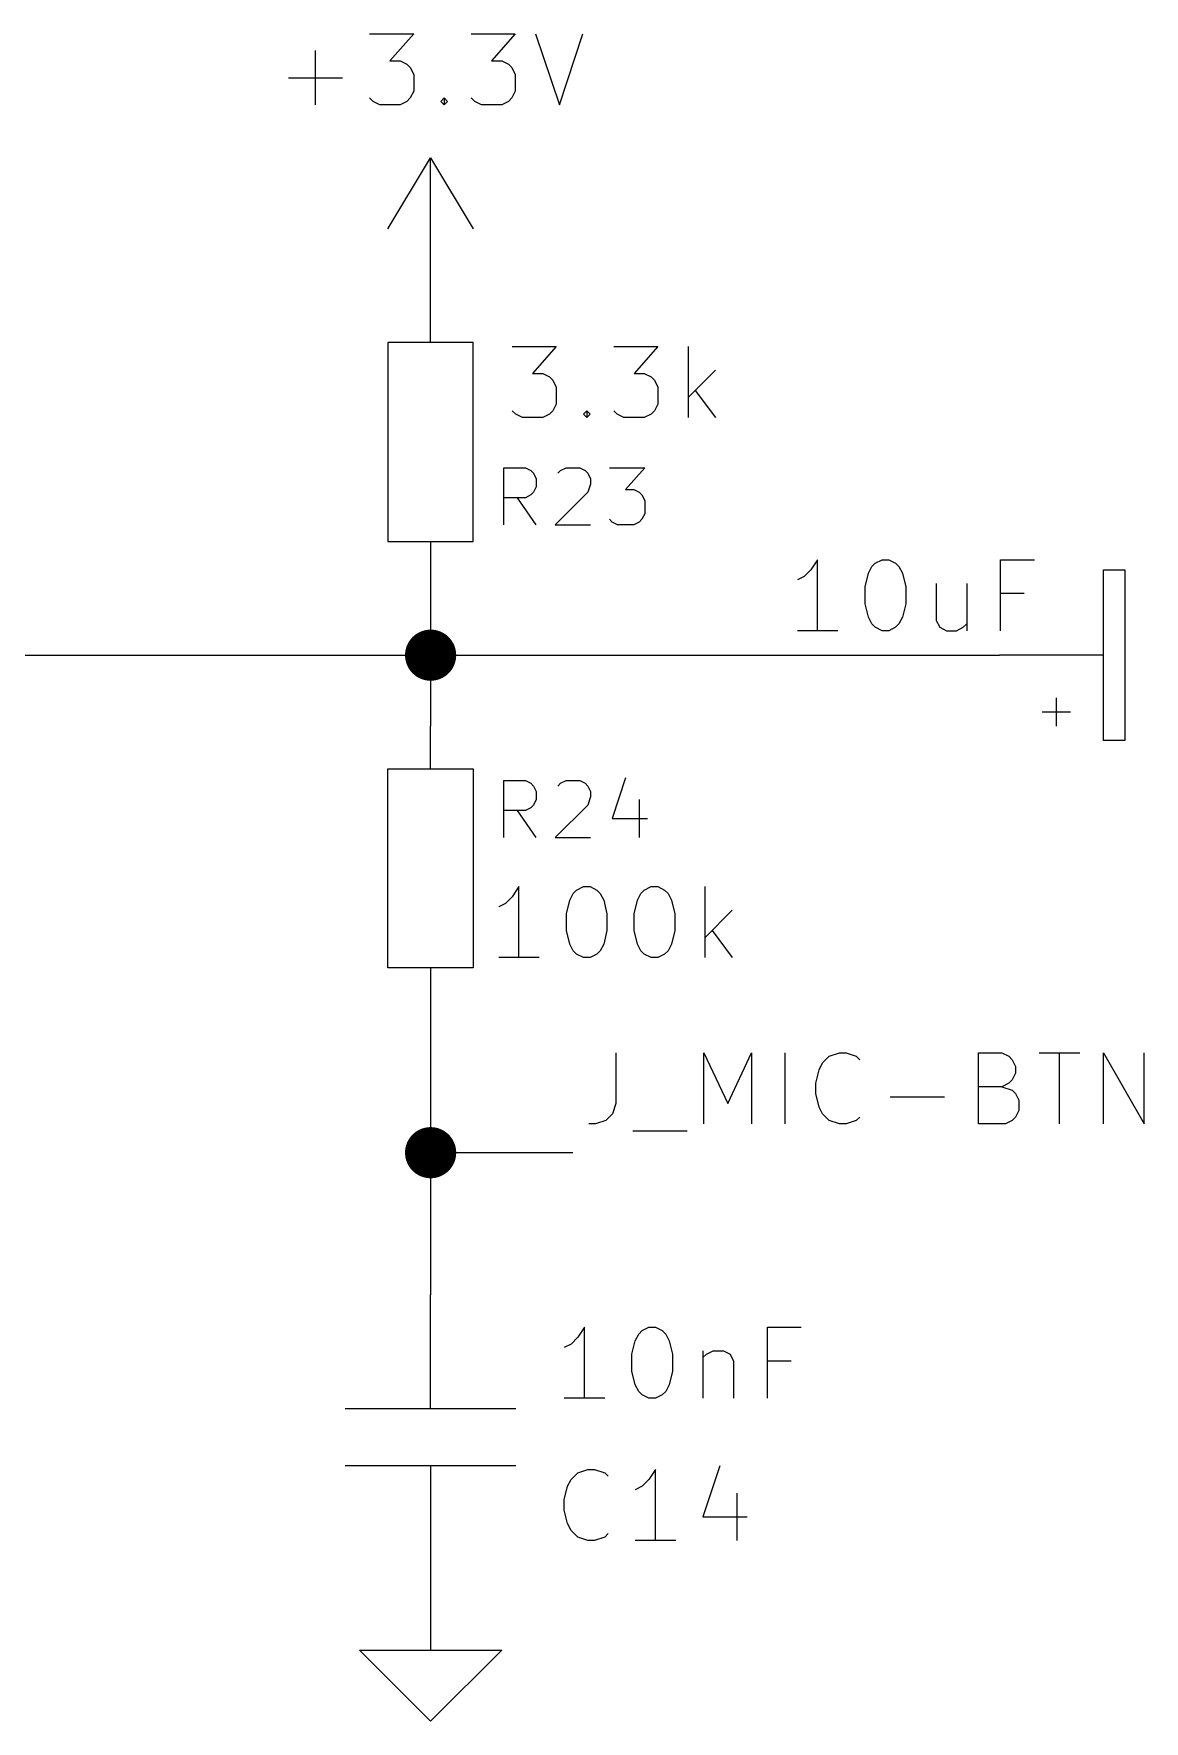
# Model space of a CAD drawing. Header units: inches. Extents: x 0.4 to 16.1, y -11.3 to -0.4.
# Drawn here: x 8.771 to 9.552, y -9.75 to -8.563 of the extents above; entities that cross this region are included whole.
import ezdxf

# ---------------------------------------------------------------- set-up
doc = ezdxf.new("R2010")
doc.units = ezdxf.units.IN
doc.header["$MEASUREMENT"] = 0
for name, color, linetype in [('GREENSIXTYFIVE', 129, 'CONTINUOUS'), ('LIGHTGREEN', 92, 'CONTINUOUS'), ('RED', 14, 'CONTINUOUS'), ('REDSIX', 19, 'CONTINUOUS')]:
    doc.layers.add(name, color=color, linetype=linetype)

msp = doc.modelspace()

# ---------------------------------------------------------------- linework, layer by layer
at = {"layer": 'GREENSIXTYFIVE', "linetype": 'CONTINUOUS'}
for p, q in [((9.0071, -8.5628), (9.0381, -8.5628)), ((9.0071, -8.5628), (9.0381, -8.5628)), ((9.0381, -8.5628), (9.0214, -8.5819)), ((9.0381, -8.5628), (9.0214, -8.5819)), ((9.0786, -8.5628), (9.1095, -8.5628)), ((9.0786, -8.5628), (9.1095, -8.5628)), ((9.1095, -8.5628), (9.0929, -8.5819)), ((9.1095, -8.5628), (9.0929, -8.5819)), ((9.1238, -8.5628), (9.1405, -8.6128)), ((9.1238, -8.5628), (9.1405, -8.6128)), ((9.1405, -8.6128), (9.1571, -8.5628)), ((9.1405, -8.6128), (9.1571, -8.5628)), ((8.969, -8.6128), (8.969, -8.5747)), ((8.969, -8.6128), (8.969, -8.5747)), ((9.0214, -8.5819), (9.0286, -8.5819)), ((9.0214, -8.5819), (9.0286, -8.5819)), ((9.0286, -8.5819), (9.0333, -8.5842)), ((9.0286, -8.5819), (9.0333, -8.5842)), ((9.0929, -8.5819), (9.1, -8.5819)), ((9.0929, -8.5819), (9.1, -8.5819)), ((9.1, -8.5819), (9.1048, -8.5842)), ((9.1, -8.5819), (9.1048, -8.5842)), ((8.95, -8.5938), (8.9881, -8.5938)), ((8.95, -8.5938), (8.9881, -8.5938)), ((9.0333, -8.5842), (9.0357, -8.5866)), ((9.0333, -8.5842), (9.0357, -8.5866)), ((9.0357, -8.5866), (9.0381, -8.5914)), ((9.0357, -8.5866), (9.0381, -8.5914)), ((9.0381, -8.5914), (9.0381, -8.6033)), ((9.0381, -8.5914), (9.0381, -8.6033)), ((9.1048, -8.5842), (9.1071, -8.5866)), ((9.1048, -8.5842), (9.1071, -8.5866)), ((9.1071, -8.5866), (9.1095, -8.5914)), ((9.1071, -8.5866), (9.1095, -8.5914)), ((9.1095, -8.5914), (9.1095, -8.6033)), ((9.1095, -8.5914), (9.1095, -8.6033)), ((9.0381, -8.6033), (9.0357, -8.608)), ((9.0381, -8.6033), (9.0357, -8.608)), ((9.1095, -8.6033), (9.1071, -8.608)), ((9.1095, -8.6033), (9.1071, -8.608)), ((9.0095, -8.6104), (9.0071, -8.608)), ((9.0095, -8.6104), (9.0071, -8.608)), ((9.0143, -8.6128), (9.0095, -8.6104)), ((9.0143, -8.6128), (9.0095, -8.6104)), ((9.0286, -8.6128), (9.0143, -8.6128)), ((9.0286, -8.6128), (9.0143, -8.6128)), ((9.0333, -8.6104), (9.0286, -8.6128)), ((9.0333, -8.6104), (9.0286, -8.6128)), ((9.0357, -8.608), (9.0333, -8.6104)), ((9.0357, -8.608), (9.0333, -8.6104)), ((9.0571, -8.6104), (9.0595, -8.608)), ((9.0571, -8.6104), (9.0595, -8.608)), ((9.0595, -8.6128), (9.0571, -8.6104)), ((9.0595, -8.6128), (9.0571, -8.6104)), ((9.0595, -8.608), (9.0619, -8.6104)), ((9.0595, -8.608), (9.0595, -8.6128)), ((9.0595, -8.608), (9.0619, -8.6104)), ((9.0595, -8.608), (9.0595, -8.6128)), ((9.0619, -8.6104), (9.0595, -8.6128)), ((9.0619, -8.6104), (9.0595, -8.6128)), ((9.081, -8.6104), (9.0786, -8.608)), ((9.081, -8.6104), (9.0786, -8.608)), ((9.0857, -8.6128), (9.081, -8.6104)), ((9.0857, -8.6128), (9.081, -8.6104)), ((9.1, -8.6128), (9.0857, -8.6128)), ((9.1, -8.6128), (9.0857, -8.6128)), ((9.1048, -8.6104), (9.1, -8.6128)), ((9.1048, -8.6104), (9.1, -8.6128)), ((9.1071, -8.608), (9.1048, -8.6104)), ((9.1071, -8.608), (9.1048, -8.6104)), ((9.1074, -8.7828), (9.1383, -8.7828)), ((9.1074, -8.7828), (9.1383, -8.7828)), ((9.1383, -8.7828), (9.1217, -8.8018)), ((9.1383, -8.7828), (9.1217, -8.8018)), ((9.1788, -8.7828), (9.2098, -8.7828)), ((9.1788, -8.7828), (9.2098, -8.7828)), ((9.2098, -8.7828), (9.1931, -8.8018)), ((9.2098, -8.7828), (9.1931, -8.8018)), ((9.2312, -8.8328), (9.2312, -8.7828)), ((9.2312, -8.8328), (9.2312, -8.7828)), ((9.1217, -8.8018), (9.1288, -8.8018)), ((9.1217, -8.8018), (9.1288, -8.8018)), ((9.1288, -8.8018), (9.1336, -8.8042)), ((9.1288, -8.8018), (9.1336, -8.8042)), ((9.1336, -8.8042), (9.1359, -8.8066)), ((9.1336, -8.8042), (9.1359, -8.8066)), ((9.1359, -8.8066), (9.1383, -8.8114)), ((9.1359, -8.8066), (9.1383, -8.8114)), ((9.1931, -8.8018), (9.2002, -8.8018)), ((9.1931, -8.8018), (9.2002, -8.8018)), ((9.2002, -8.8018), (9.205, -8.8042)), ((9.2002, -8.8018), (9.205, -8.8042)), ((9.205, -8.8042), (9.2074, -8.8066)), ((9.205, -8.8042), (9.2074, -8.8066)), ((9.2074, -8.8066), (9.2098, -8.8114)), ((9.2074, -8.8066), (9.2098, -8.8114)), ((9.2502, -8.7995), (9.2312, -8.8185)), ((9.2502, -8.7995), (9.2312, -8.8185)), ((9.1383, -8.8114), (9.1383, -8.8233)), ((9.1383, -8.8114), (9.1383, -8.8233)), ((9.2098, -8.8114), (9.2098, -8.8233)), ((9.2098, -8.8114), (9.2098, -8.8233)), ((9.2359, -8.8138), (9.2502, -8.8328)), ((9.2359, -8.8138), (9.2502, -8.8328)), ((9.1098, -8.8304), (9.1074, -8.828)), ((9.1098, -8.8304), (9.1074, -8.828)), ((9.1145, -8.8328), (9.1098, -8.8304)), ((9.1145, -8.8328), (9.1098, -8.8304)), ((9.1336, -8.8304), (9.1288, -8.8328)), ((9.1336, -8.8304), (9.1288, -8.8328)), ((9.1359, -8.828), (9.1336, -8.8304)), ((9.1359, -8.828), (9.1336, -8.8304)), ((9.1383, -8.8233), (9.1359, -8.828)), ((9.1383, -8.8233), (9.1359, -8.828)), ((9.1574, -8.8304), (9.1598, -8.828)), ((9.1574, -8.8304), (9.1598, -8.828)), ((9.1598, -8.8328), (9.1574, -8.8304)), ((9.1598, -8.8328), (9.1574, -8.8304)), ((9.1598, -8.828), (9.1621, -8.8304)), ((9.1598, -8.828), (9.1598, -8.8328)), ((9.1598, -8.828), (9.1621, -8.8304)), ((9.1598, -8.828), (9.1598, -8.8328)), ((9.1621, -8.8304), (9.1598, -8.8328)), ((9.1621, -8.8304), (9.1598, -8.8328)), ((9.1812, -8.8304), (9.1788, -8.828)), ((9.1812, -8.8304), (9.1788, -8.828)), ((9.1859, -8.8328), (9.1812, -8.8304)), ((9.1859, -8.8328), (9.1812, -8.8304)), ((9.205, -8.8304), (9.2002, -8.8328)), ((9.205, -8.8304), (9.2002, -8.8328)), ((9.2074, -8.828), (9.205, -8.8304)), ((9.2074, -8.828), (9.205, -8.8304)), ((9.2098, -8.8233), (9.2074, -8.828)), ((9.2098, -8.8233), (9.2074, -8.828)), ((9.1288, -8.8328), (9.1145, -8.8328)), ((9.1288, -8.8328), (9.1145, -8.8328)), ((9.2002, -8.8328), (9.1859, -8.8328)), ((9.2002, -8.8328), (9.1859, -8.8328)), ((9.1014, -8.9082), (9.1014, -8.8682)), ((9.1014, -8.8682), (9.1167, -8.8682)), ((9.1014, -8.9082), (9.1014, -8.8682)), ((9.1014, -8.8682), (9.1167, -8.8682)), ((9.1167, -8.8682), (9.1205, -8.8701)), ((9.1167, -8.8682), (9.1205, -8.8701)), ((9.1414, -8.8701), (9.1452, -8.8682)), ((9.1414, -8.8701), (9.1452, -8.8682)), ((9.1452, -8.8682), (9.1548, -8.8682)), ((9.1452, -8.8682), (9.1548, -8.8682)), ((9.1548, -8.8682), (9.1586, -8.8701)), ((9.1548, -8.8682), (9.1586, -8.8701)), ((9.1757, -8.8682), (9.2005, -8.8682)), ((9.1757, -8.8682), (9.2005, -8.8682)), ((9.2005, -8.8682), (9.1871, -8.8835)), ((9.2005, -8.8682), (9.1871, -8.8835)), ((9.1205, -8.8701), (9.1224, -8.872)), ((9.1205, -8.8701), (9.1224, -8.872)), ((9.1224, -8.872), (9.1243, -8.8759)), ((9.1224, -8.872), (9.1243, -8.8759)), ((9.1243, -8.8759), (9.1243, -8.8816)), ((9.1243, -8.8759), (9.1243, -8.8816)), ((9.1395, -8.872), (9.1414, -8.8701)), ((9.1395, -8.872), (9.1414, -8.8701)), ((9.1586, -8.8701), (9.1605, -8.872)), ((9.1586, -8.8701), (9.1605, -8.872)), ((9.1605, -8.872), (9.1624, -8.8759)), ((9.1605, -8.872), (9.1624, -8.8759)), ((9.1624, -8.8797), (9.1605, -8.8854)), ((9.1624, -8.8797), (9.1605, -8.8854)), ((9.1624, -8.8759), (9.1624, -8.8797)), ((9.1624, -8.8759), (9.1624, -8.8797)), ((9.1167, -8.8892), (9.1014, -8.8892)), ((9.1167, -8.8892), (9.1014, -8.8892)), ((9.1243, -8.9082), (9.111, -8.8892)), ((9.1243, -8.9082), (9.111, -8.8892)), ((9.1205, -8.8873), (9.1167, -8.8892)), ((9.1205, -8.8873), (9.1167, -8.8892)), ((9.1224, -8.8854), (9.1205, -8.8873)), ((9.1224, -8.8854), (9.1205, -8.8873)), ((9.1243, -8.8816), (9.1224, -8.8854)), ((9.1243, -8.8816), (9.1224, -8.8854)), ((9.1605, -8.8854), (9.1376, -8.9082)), ((9.1605, -8.8854), (9.1376, -8.9082)), ((9.1871, -8.8835), (9.1929, -8.8835)), ((9.1871, -8.8835), (9.1929, -8.8835)), ((9.1929, -8.8835), (9.1967, -8.8854)), ((9.1929, -8.8835), (9.1967, -8.8854)), ((9.1967, -8.8854), (9.1986, -8.8873)), ((9.1967, -8.8854), (9.1986, -8.8873)), ((9.1986, -8.8873), (9.2005, -8.8911)), ((9.1986, -8.8873), (9.2005, -8.8911)), ((9.2005, -8.8911), (9.2005, -8.9006)), ((9.2005, -8.8911), (9.2005, -8.9006)), ((9.2005, -8.9006), (9.1986, -8.9044)), ((9.2005, -8.9006), (9.1986, -8.9044)), ((9.1376, -8.9082), (9.1624, -8.9082)), ((9.1376, -8.9082), (9.1624, -8.9082)), ((9.1776, -8.9063), (9.1757, -8.9044)), ((9.1776, -8.9063), (9.1757, -8.9044)), ((9.1814, -8.9082), (9.1776, -8.9063)), ((9.1814, -8.9082), (9.1776, -8.9063)), ((9.1929, -8.9082), (9.1814, -8.9082)), ((9.1929, -8.9082), (9.1814, -8.9082)), ((9.1967, -8.9063), (9.1929, -8.9082)), ((9.1967, -8.9063), (9.1929, -8.9082)), ((9.1986, -8.9044), (9.1967, -8.9063)), ((9.1986, -8.9044), (9.1967, -8.9063)), ((9.3221, -8.9328), (9.3174, -8.9399)), ((9.3221, -8.9828), (9.3221, -8.9328)), ((9.3579, -8.9423), (9.3602, -8.9376)), ((9.3602, -8.9376), (9.3626, -8.9352)), ((9.3626, -8.9352), (9.3674, -8.9328)), ((9.3674, -8.9328), (9.3721, -8.9328)), ((9.3721, -8.9328), (9.3769, -8.9352)), ((9.3769, -8.9352), (9.3793, -8.9376)), ((9.3793, -8.9376), (9.3817, -8.9423)), ((9.4507, -8.9828), (9.4507, -8.9328)), ((9.4507, -8.9328), (9.4745, -8.9328)), ((9.3126, -8.9447), (9.3079, -8.9471)), ((9.3174, -8.9399), (9.3126, -8.9447)), ((9.3555, -8.9518), (9.3579, -8.9423)), ((9.3817, -8.9423), (9.384, -8.9518)), ((9.4055, -8.9495), (9.4055, -8.9757)), ((9.4269, -8.9495), (9.4269, -8.9828)), ((9.3555, -8.9638), (9.3555, -8.9518)), ((9.384, -8.9518), (9.384, -8.9638)), ((9.4674, -8.9566), (9.4507, -8.9566)), ((9.3579, -8.9733), (9.3555, -8.9638)), ((9.3602, -8.978), (9.3579, -8.9733)), ((9.3817, -8.9733), (9.3793, -8.978)), ((9.384, -8.9638), (9.3817, -8.9733)), ((9.3364, -8.9828), (9.3079, -8.9828)), ((9.3626, -8.9804), (9.3602, -8.978)), ((9.3674, -8.9828), (9.3626, -8.9804)), ((9.3721, -8.9828), (9.3674, -8.9828)), ((9.3769, -8.9804), (9.3721, -8.9828)), ((9.3793, -8.978), (9.3769, -8.9804)), ((9.4055, -8.9757), (9.4079, -8.9804)), ((9.4079, -8.9804), (9.4126, -8.9828)), ((9.4126, -8.9828), (9.4198, -8.9828)), ((9.4198, -8.9828), (9.4245, -8.9804)), ((9.4245, -8.9804), (9.4269, -8.978)), ((9.1014, -9.1282), (9.1014, -9.0882)), ((9.1014, -9.0882), (9.1167, -9.0882)), ((9.1167, -9.0882), (9.1205, -9.0901)), ((9.1205, -9.0901), (9.1224, -9.0921)), ((9.1224, -9.0921), (9.1243, -9.0959)), ((9.1395, -9.0921), (9.1414, -9.0901)), ((9.1414, -9.0901), (9.1452, -9.0882)), ((9.1452, -9.0882), (9.1548, -9.0882)), ((9.1548, -9.0882), (9.1586, -9.0901)), ((9.1586, -9.0901), (9.1605, -9.0921)), ((9.1605, -9.0921), (9.1624, -9.0959)), ((9.1871, -9.0863), (9.1776, -9.1149)), ((9.1224, -9.1054), (9.1205, -9.1073)), ((9.1243, -9.1016), (9.1224, -9.1054)), ((9.1243, -9.0959), (9.1243, -9.1016)), ((9.1605, -9.1054), (9.1376, -9.1282)), ((9.1624, -9.0997), (9.1605, -9.1054)), ((9.1624, -9.0959), (9.1624, -9.0997)), ((9.1967, -9.1016), (9.1967, -9.1282)), ((9.1167, -9.1092), (9.1014, -9.1092)), ((9.1243, -9.1282), (9.111, -9.1092)), ((9.1205, -9.1073), (9.1167, -9.1092)), ((9.1776, -9.1149), (9.2024, -9.1149)), ((9.1376, -9.1282), (9.1624, -9.1282)), ((9.1121, -9.1628), (9.1074, -9.1699)), ((9.1121, -9.2128), (9.1121, -9.1628)), ((9.1526, -9.1652), (9.1574, -9.1628)), ((9.1574, -9.1628), (9.1621, -9.1628)), ((9.1621, -9.1628), (9.1669, -9.1652)), ((9.2002, -9.1652), (9.205, -9.1628)), ((9.205, -9.1628), (9.2098, -9.1628)), ((9.2098, -9.1628), (9.2145, -9.1652)), ((9.2431, -9.2128), (9.2431, -9.1628)), ((9.1026, -9.1747), (9.0979, -9.1771)), ((9.1074, -9.1699), (9.1026, -9.1747)), ((9.1455, -9.1819), (9.1479, -9.1723)), ((9.1479, -9.1723), (9.1502, -9.1676)), ((9.1502, -9.1676), (9.1526, -9.1652)), ((9.1669, -9.1652), (9.1693, -9.1676)), ((9.1693, -9.1676), (9.1717, -9.1723)), ((9.1717, -9.1723), (9.174, -9.1819)), ((9.1931, -9.1819), (9.1955, -9.1723)), ((9.1955, -9.1723), (9.1979, -9.1676)), ((9.1979, -9.1676), (9.2002, -9.1652)), ((9.2145, -9.1652), (9.2169, -9.1676)), ((9.2169, -9.1676), (9.2193, -9.1723)), ((9.2193, -9.1723), (9.2217, -9.1819)), ((9.1455, -9.1938), (9.1455, -9.1819)), ((9.174, -9.1819), (9.174, -9.1938)), ((9.1931, -9.1938), (9.1931, -9.1819)), ((9.2217, -9.1819), (9.2217, -9.1938)), ((9.2621, -9.1795), (9.2431, -9.1985)), ((9.1479, -9.2033), (9.1455, -9.1938)), ((9.174, -9.1938), (9.1717, -9.2033)), ((9.1955, -9.2033), (9.1931, -9.1938)), ((9.2217, -9.1938), (9.2193, -9.2033)), ((9.2479, -9.1938), (9.2621, -9.2128)), ((9.1502, -9.208), (9.1479, -9.2033)), ((9.1526, -9.2104), (9.1502, -9.208)), ((9.1574, -9.2128), (9.1526, -9.2104)), ((9.1669, -9.2104), (9.1621, -9.2128)), ((9.1693, -9.208), (9.1669, -9.2104)), ((9.1717, -9.2033), (9.1693, -9.208)), ((9.1979, -9.208), (9.1955, -9.2033)), ((9.2002, -9.2104), (9.1979, -9.208)), ((9.205, -9.2128), (9.2002, -9.2104)), ((9.2145, -9.2104), (9.2098, -9.2128)), ((9.2169, -9.208), (9.2145, -9.2104)), ((9.2193, -9.2033), (9.2169, -9.208)), ((9.1264, -9.2128), (9.0979, -9.2128)), ((9.1621, -9.2128), (9.1574, -9.2128)), ((9.2098, -9.2128), (9.205, -9.2128)), ((9.1582, -9.4728), (9.1534, -9.4799)), ((9.1582, -9.4728), (9.1534, -9.4799)), ((9.1582, -9.5228), (9.1582, -9.4728)), ((9.1582, -9.5228), (9.1582, -9.4728)), ((9.1987, -9.4752), (9.2034, -9.4728)), ((9.1987, -9.4752), (9.2034, -9.4728)), ((9.2034, -9.4728), (9.2082, -9.4728)), ((9.2034, -9.4728), (9.2082, -9.4728)), ((9.2082, -9.4728), (9.2129, -9.4752)), ((9.2082, -9.4728), (9.2129, -9.4752)), ((9.2868, -9.5228), (9.2868, -9.4728)), ((9.2868, -9.4728), (9.3106, -9.4728)), ((9.2868, -9.5228), (9.2868, -9.4728)), ((9.2868, -9.4728), (9.3106, -9.4728)), ((9.1487, -9.4847), (9.1439, -9.4871)), ((9.1487, -9.4847), (9.1439, -9.4871)), ((9.1534, -9.4799), (9.1487, -9.4847)), ((9.1534, -9.4799), (9.1487, -9.4847)), ((9.1915, -9.4918), (9.1939, -9.4823)), ((9.1915, -9.4918), (9.1939, -9.4823)), ((9.1939, -9.4823), (9.1963, -9.4776)), ((9.1939, -9.4823), (9.1963, -9.4776)), ((9.1963, -9.4776), (9.1987, -9.4752)), ((9.1963, -9.4776), (9.1987, -9.4752)), ((9.2129, -9.4752), (9.2153, -9.4776)), ((9.2129, -9.4752), (9.2153, -9.4776)), ((9.2153, -9.4776), (9.2177, -9.4823)), ((9.2153, -9.4776), (9.2177, -9.4823)), ((9.2177, -9.4823), (9.2201, -9.4918)), ((9.2177, -9.4823), (9.2201, -9.4918)), ((9.1915, -9.5038), (9.1915, -9.4918)), ((9.1915, -9.5038), (9.1915, -9.4918)), ((9.2201, -9.4918), (9.2201, -9.5038)), ((9.2201, -9.4918), (9.2201, -9.5038)), ((9.2415, -9.4895), (9.2415, -9.5228)), ((9.2415, -9.4895), (9.2415, -9.5228)), ((9.2415, -9.4942), (9.2439, -9.4918)), ((9.2415, -9.4942), (9.2439, -9.4918)), ((9.2439, -9.4918), (9.2487, -9.4895)), ((9.2439, -9.4918), (9.2487, -9.4895)), ((9.2487, -9.4895), (9.2558, -9.4895)), ((9.2487, -9.4895), (9.2558, -9.4895)), ((9.2558, -9.4895), (9.2606, -9.4918)), ((9.2558, -9.4895), (9.2606, -9.4918)), ((9.2606, -9.4918), (9.2629, -9.4966)), ((9.2606, -9.4918), (9.2629, -9.4966)), ((9.2629, -9.4966), (9.2629, -9.5228)), ((9.2629, -9.4966), (9.2629, -9.5228)), ((9.3034, -9.4966), (9.2868, -9.4966)), ((9.3034, -9.4966), (9.2868, -9.4966)), ((9.1939, -9.5133), (9.1915, -9.5038)), ((9.1939, -9.5133), (9.1915, -9.5038)), ((9.2201, -9.5038), (9.2177, -9.5133)), ((9.2201, -9.5038), (9.2177, -9.5133)), ((9.1963, -9.518), (9.1939, -9.5133)), ((9.1963, -9.518), (9.1939, -9.5133)), ((9.1987, -9.5204), (9.1963, -9.518)), ((9.1987, -9.5204), (9.1963, -9.518)), ((9.2034, -9.5228), (9.1987, -9.5204)), ((9.2034, -9.5228), (9.1987, -9.5204)), ((9.2129, -9.5204), (9.2082, -9.5228)), ((9.2129, -9.5204), (9.2082, -9.5228)), ((9.2153, -9.518), (9.2129, -9.5204)), ((9.2153, -9.518), (9.2129, -9.5204)), ((9.2177, -9.5133), (9.2153, -9.518)), ((9.2177, -9.5133), (9.2153, -9.518)), ((9.1725, -9.5228), (9.1439, -9.5228)), ((9.1725, -9.5228), (9.1439, -9.5228)), ((9.2082, -9.5228), (9.2034, -9.5228)), ((9.2082, -9.5228), (9.2034, -9.5228)), ((9.1463, -9.5847), (9.1487, -9.5799)), ((9.1463, -9.5847), (9.1487, -9.5799)), ((9.1487, -9.5799), (9.1534, -9.5752)), ((9.1487, -9.5799), (9.1534, -9.5752)), ((9.1534, -9.5752), (9.1606, -9.5728)), ((9.1534, -9.5752), (9.1606, -9.5728)), ((9.1606, -9.5728), (9.1653, -9.5728)), ((9.1606, -9.5728), (9.1653, -9.5728)), ((9.1653, -9.5728), (9.1725, -9.5752)), ((9.1653, -9.5728), (9.1725, -9.5752)), ((9.1725, -9.5752), (9.1749, -9.5776)), ((9.1725, -9.5752), (9.1749, -9.5776)), ((9.2034, -9.5799), (9.1987, -9.5847)), ((9.2034, -9.5799), (9.1987, -9.5847)), ((9.2082, -9.5728), (9.2034, -9.5799)), ((9.2082, -9.5728), (9.2034, -9.5799)), ((9.2082, -9.6228), (9.2082, -9.5728)), ((9.2082, -9.6228), (9.2082, -9.5728)), ((9.2534, -9.5704), (9.2415, -9.6061)), ((9.2534, -9.5704), (9.2415, -9.6061)), ((9.1439, -9.5942), (9.1463, -9.5847)), ((9.1439, -9.5942), (9.1463, -9.5847)), ((9.1987, -9.5847), (9.1939, -9.5871)), ((9.1987, -9.5847), (9.1939, -9.5871)), ((9.2653, -9.5895), (9.2653, -9.6228)), ((9.2653, -9.5895), (9.2653, -9.6228)), ((9.1439, -9.6014), (9.1439, -9.5942)), ((9.1439, -9.6014), (9.1439, -9.5942)), ((9.1463, -9.6109), (9.1439, -9.6014)), ((9.1463, -9.6109), (9.1439, -9.6014)), ((9.1487, -9.6157), (9.1463, -9.6109)), ((9.1487, -9.6157), (9.1463, -9.6109)), ((9.1534, -9.6204), (9.1487, -9.6157)), ((9.1534, -9.6204), (9.1487, -9.6157)), ((9.2415, -9.6061), (9.2725, -9.6061)), ((9.2415, -9.6061), (9.2725, -9.6061)), ((9.1606, -9.6228), (9.1534, -9.6204)), ((9.1606, -9.6228), (9.1534, -9.6204)), ((9.1653, -9.6228), (9.1606, -9.6228)), ((9.1653, -9.6228), (9.1606, -9.6228)), ((9.1725, -9.6204), (9.1653, -9.6228)), ((9.1725, -9.6204), (9.1653, -9.6228)), ((9.1749, -9.618), (9.1725, -9.6204)), ((9.1749, -9.618), (9.1725, -9.6204)), ((9.2225, -9.6228), (9.1939, -9.6228)), ((9.2225, -9.6228), (9.1939, -9.6228))]:
    msp.add_line(p, q, dxfattribs=at)
at = {"layer": 'LIGHTGREEN', "linetype": 'CONTINUOUS'}
for p, q in [((9.05, -8.95), (9.05, -9)), ((8.65, -9), (9.05, -9)), ((9.05, -9), (9.45, -9)), ((9.05, -9), (9.05, -9.05)), ((9.05, -9.25), (9.05, -9.35)), ((9.15, -9.35), (9.05, -9.35)), ((9.05, -9.35), (9.05, -9.45))]:
    msp.add_line(p, q, dxfattribs=at)
at = {"layer": 'LIGHTGREEN', "const_width": 0.018}
for points in [[(9.041, -9, 1), (9.059, -9, 1)], [(9.041, -9.35, 1), (9.059, -9.35, 1)]]:
    msp.add_lwpolyline(points, format="xyb", close=True, dxfattribs=at)
at = {"layer": 'RED', "linetype": 'CONTINUOUS'}
for p, q in [((9.02, -8.7), (9.05, -8.65)), ((9.05, -8.65), (9.08, -8.7)), ((9.05, -8.75), (9.05, -8.65)), ((9.05, -8.78), (9.05, -8.75)), ((9.05, -8.78), (9.05, -8.75)), ((9.08, -8.78), (9.02, -8.78)), ((9.02, -8.78), (9.02, -8.92)), ((9.08, -8.92), (9.08, -8.78)), ((9.02, -8.92), (9.08, -8.92)), ((9.05, -8.92), (9.05, -8.95)), ((9.05, -8.92), (9.05, -8.95)), ((9.523, -9.06), (9.523, -8.94)), ((9.523, -8.94), (9.538, -8.94)), ((9.538, -8.94), (9.538, -9.06)), ((9.523, -9), (9.45, -9)), ((9.49, -9.05), (9.49, -9.03)), ((9.5, -9.04), (9.48, -9.04)), ((9.05, -9.08), (9.05, -9.05)), ((9.538, -9.06), (9.523, -9.06)), ((9.02, -9.22), (9.02, -9.08)), ((9.02, -9.08), (9.08, -9.08)), ((9.08, -9.08), (9.08, -9.22)), ((9.08, -9.22), (9.02, -9.22)), ((9.05, -9.22), (9.05, -9.25)), ((9.05, -9.53), (9.05, -9.45)), ((9.05, -9.53), (9.05, -9.45)), ((8.99, -9.53), (9.11, -9.53)), ((8.99, -9.57), (9.11, -9.57)), ((9.05, -9.57), (9.05, -9.65)), ((9.05, -9.57), (9.05, -9.65)), ((9.05, -9.65), (9.05, -9.7)), ((9.05, -9.75), (9, -9.7)), ((9, -9.7), (9.05, -9.7)), ((9.05, -9.7), (9.1, -9.7)), ((9.1, -9.7), (9.05, -9.75))]:
    msp.add_line(p, q, dxfattribs=at)
at = {"layer": 'REDSIX', "linetype": 'CONTINUOUS'}
for p, q in [((9.1803, -9.2798), (9.1803, -9.3155)), ((9.2422, -9.3298), (9.2422, -9.2798)), ((9.2422, -9.2798), (9.2589, -9.3155)), ((9.2589, -9.3155), (9.2755, -9.2798)), ((9.2755, -9.2798), (9.2755, -9.3298)), ((9.2993, -9.3298), (9.2993, -9.2798)), ((9.3255, -9.2869), (9.3303, -9.2822)), ((9.3303, -9.2822), (9.3374, -9.2798)), ((9.3374, -9.2798), (9.3422, -9.2798)), ((9.3422, -9.2798), (9.3493, -9.2822)), ((9.3493, -9.2822), (9.3517, -9.2846)), ((9.4351, -9.3298), (9.4351, -9.2798)), ((9.4351, -9.2798), (9.4517, -9.2798)), ((9.4517, -9.2798), (9.4565, -9.2822)), ((9.4565, -9.2822), (9.4589, -9.2846)), ((9.4779, -9.2798), (9.5065, -9.2798)), ((9.4922, -9.3298), (9.4922, -9.2798)), ((9.5232, -9.3298), (9.5232, -9.2798)), ((9.5232, -9.2798), (9.5517, -9.3298)), ((9.5517, -9.3298), (9.5517, -9.2798)), ((9.3208, -9.3012), (9.3232, -9.2917)), ((9.3232, -9.2917), (9.3255, -9.2869)), ((9.4589, -9.2846), (9.4613, -9.2893)), ((9.4613, -9.2941), (9.4589, -9.2988)), ((9.4613, -9.2893), (9.4613, -9.2941)), ((9.3208, -9.3084), (9.3208, -9.3012)), ((9.4517, -9.3036), (9.4351, -9.3036)), ((9.4565, -9.3012), (9.4517, -9.3036)), ((9.4517, -9.3036), (9.4589, -9.306)), ((9.4589, -9.2988), (9.4565, -9.3012)), ((9.4589, -9.306), (9.4613, -9.3084)), ((9.1803, -9.3155), (9.1779, -9.3227)), ((9.3232, -9.3179), (9.3208, -9.3084)), ((9.3255, -9.3227), (9.3232, -9.3179)), ((9.3732, -9.3108), (9.4113, -9.3108)), ((9.4613, -9.3084), (9.4636, -9.3131)), ((9.4636, -9.3131), (9.4636, -9.3203)), ((9.166, -9.3298), (9.1613, -9.3298)), ((9.1732, -9.3274), (9.166, -9.3298)), ((9.1779, -9.3227), (9.1732, -9.3274)), ((9.3303, -9.3274), (9.3255, -9.3227)), ((9.3374, -9.3298), (9.3303, -9.3274)), ((9.3422, -9.3298), (9.3374, -9.3298)), ((9.3493, -9.3274), (9.3422, -9.3298)), ((9.3517, -9.325), (9.3493, -9.3274)), ((9.4541, -9.3298), (9.4351, -9.3298)), ((9.4589, -9.3274), (9.4541, -9.3298)), ((9.4613, -9.325), (9.4589, -9.3274)), ((9.4636, -9.3203), (9.4613, -9.325)), ((9.1922, -9.3346), (9.2303, -9.3346))]:
    msp.add_line(p, q, dxfattribs=at)

doc.saveas('drawing.dxf')
